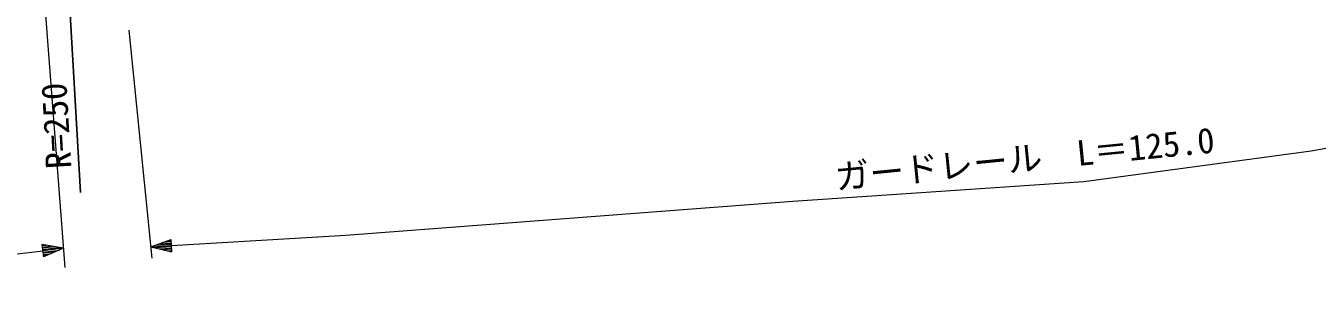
# Model space of a CAD drawing. Units: millimetres, scale not verified. Extents: x 40000 to 680000, y 20000 to 380000.
# Drawn here: x 192636 to 285748, y 256316 to 275208 of the extents above; entities that cross this region are included whole.
import ezdxf
from ezdxf.enums import TextEntityAlignment as Align

# ---------------------------------------------------------------- set-up
doc = ezdxf.new("R2010")
doc.units = ezdxf.units.MM
doc.header["$LTSCALE"] = 1000
doc.layers.add('M-BMK-SRVR', color=3, linetype='Continuous', lineweight=25)
doc.layers.add('M-STR-HTXT', color=7, linetype='Continuous', lineweight=13)
doc.styles.add('ＭＳ ゴシック', font='')
doc.styles.get('ＭＳ ゴシック').set_extended_font_data('MS Gothic')

msp = doc.modelspace()

# ---------------------------------------------------------------- linework, layer by layer
at = {"layer": 'M-BMK-SRVR'}
msp.add_line((194820, 293946), (196569, 263149), dxfattribs=at)
at = {"layer": 'M-STR-HTXT'}
for p, q in [((193899, 277912), (195451, 257733)), ((200068, 274901), (201720, 258427)), ((171947, 256316), (193854, 258949)), ((195343, 259128), (193800, 259396)), ((193800, 259396), (193908, 258502)), ((194109, 259342), (193811, 259306)), ((193822, 259217), (194418, 259289)), ((194726, 259235), (193833, 259128)), ((193843, 259038), (195035, 259181)), ((195343, 259128), (193854, 258949)), ((193865, 258860), (195056, 259003)), ((194769, 258878), (193876, 258770)), ((195343, 259128), (193908, 258502)), ((201639, 259235), (203109, 259775)), ((201639, 259235), (203136, 259326)), ((201639, 259235), (203163, 258876)), ((203130, 259415), (201933, 259343)), ((203141, 259236), (201943, 259163)), ((202227, 259451), (203125, 259505)), ((202248, 259092), (203147, 259146)), ((203119, 259595), (202521, 259559)), ((203152, 259056), (202553, 259020)), ((202815, 259667), (203114, 259685)), ((202858, 258948), (203158, 258966)), ((203163, 258876), (203109, 259775)), ((193886, 258681), (194482, 258752)), ((194195, 258627), (193897, 258591))]:
    msp.add_line(p, q, dxfattribs=at)
msp.add_lwpolyline([(203136, 259326), (215715, 260087), (247946, 262539), (268915, 263952), (285306, 266170), (296126, 268118), (305187, 269335), (322546, 271004)], dxfattribs=at)

# ---------------------------------------------------------------- texts
at = {"layer": 'M-BMK-SRVR', "style": 'ＭＳ ゴシック'}
msp.add_text('R=250', height=1833, rotation=93.378, dxfattribs=at).set_placement((196290, 268063), align=Align.BOTTOM_CENTER)
at = {"layer": 'M-STR-HTXT', "style": 'ＭＳ ゴシック'}
msp.add_text('ガードレール\u3000L＝125.0', height=1833, rotation=5.621, dxfattribs=at).set_placement((264802, 264162), align=Align.BOTTOM_CENTER)

doc.saveas('drawing.dxf')
